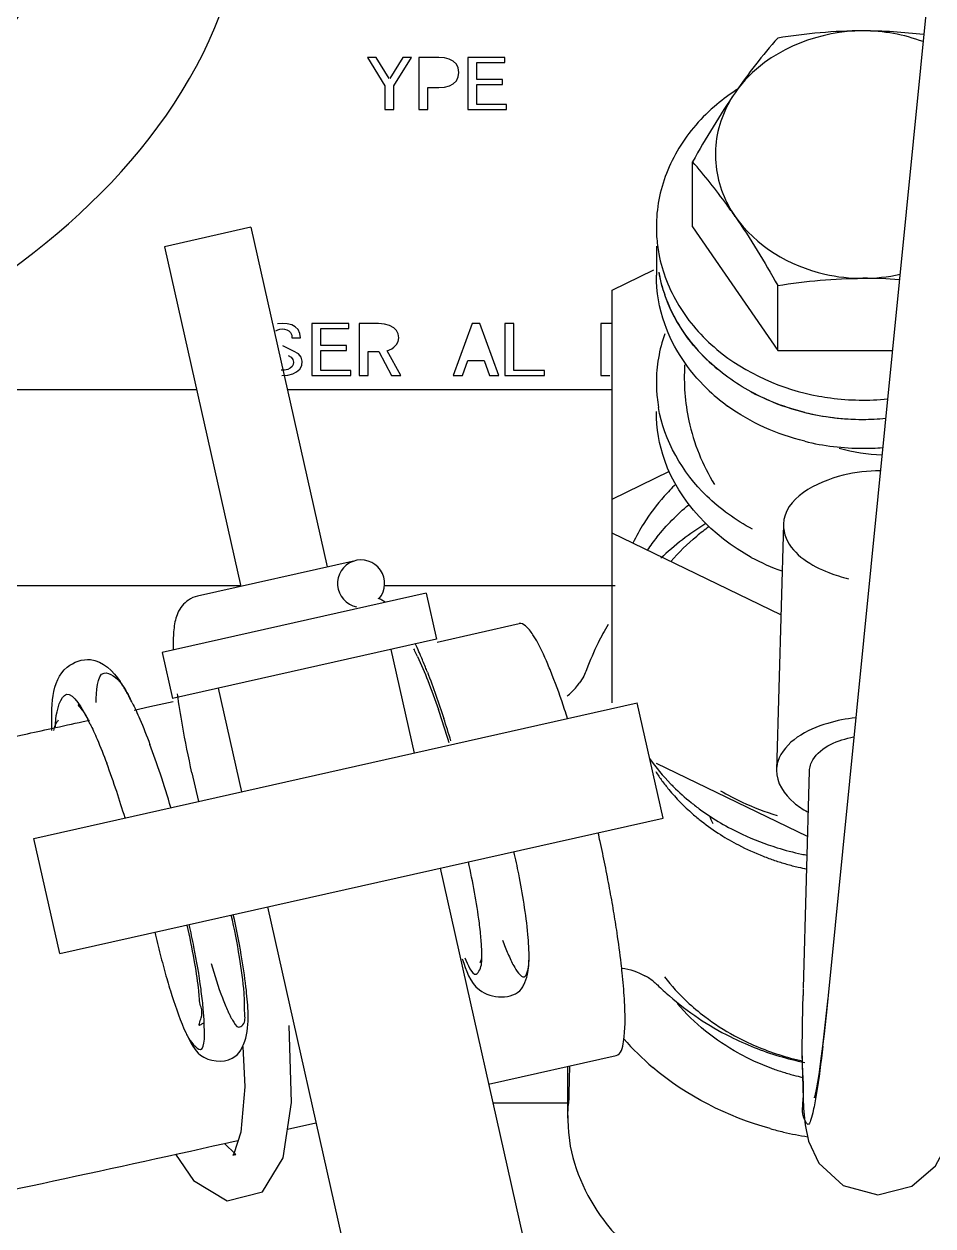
# Model space of a CAD drawing. Header units: millimetres. Extents: x 17886 to 18265, y -8727 to -7321.
# Drawn here: x 18009.5414 to 18009.8494, y -7649.7959 to -7649.3885 of the extents above; entities that cross this region are included whole.
import ezdxf

# ---------------------------------------------------------------- set-up
doc = ezdxf.new("R2010")
doc.units = ezdxf.units.MM
doc.layers.add('3884027_DKREDXF_CONTINUOUS_LINE', color=7, linetype='Continuous')

msp = doc.modelspace()

# ---------------------------------------------------------------- linework, layer by layer
at = {"layer": '3884027_DKREDXF_CONTINUOUS_LINE', "color": 6, "linetype": 'Continuous'}
for p, q in [((18009.85279681909, -7649.326997690272), (18009.81391684543, -7649.71779637267)), ((18009.76794929251, -7649.457241121121), (18009.76794929251, -7649.435164644219)), ((18009.76794929251, -7649.457241121121), (18009.79681680597, -7649.499174665418)), ((18009.61820964425, -7649.457383801009), (18009.58894245276, -7649.463960750889)), ((18009.61821106906, -7649.457383480825), (18009.64408292404, -7649.572512309189)), ((18009.58894102795, -7649.463961071075), (18009.61481288293, -7649.579089899436)), ((18009.75568431943, -7649.463776783667), (18009.75568431943, -7649.473580277483)), ((18009.79681680597, -7649.499174665418), (18009.79681680597, -7649.477098188514)), ((18009.79681680597, -7649.499174665418), (18009.83566719056, -7649.499174665418)), ((18009.5998367432, -7649.51244661382), (18009.45712741272, -7649.51244661382)), ((18009.74068431943, -7649.51244661382), (18009.63058490637, -7649.51244661382)), ((18009.7987326574, -7649.558014381037), (18009.79638606284, -7649.641336763858)), ((18009.74068431943, -7649.618584813956), (18009.74068431943, -7649.561009813258)), ((18009.65359605003, -7649.570374510868), (18009.60014226645, -7649.582386693708)), ((18009.6777148515, -7649.581353532229), (18009.58819668512, -7649.601470135964)), ((18009.67771544964, -7649.581353397814), (18009.68122349777, -7649.596964086408)), ((18009.68144215053, -7649.59793987862), (18009.70920752962, -7649.591700412055)), ((18009.68122289964, -7649.596964220818), (18009.59170509986, -7649.617080742171)), ((18009.5881964536, -7649.601470187992), (18009.59170450173, -7649.617080876584)), ((18009.66573404086, -7649.600444891244), (18009.67362714916, -7649.635568940577)), ((18009.60719395864, -7649.613600071743), (18009.61508706694, -7649.648724121074)), ((18009.54472724537, -7649.664535444144), (18009.74920447973, -7649.61858513414)), ((18009.57864484355, -7649.621038380612), (18009.58404856153, -7649.6198262732)), ((18009.58404856153, -7649.6198262732), (18009.59192375916, -7649.618056550114)), ((18009.75797602487, -7649.657611535433), (18009.74920590454, -7649.618584813956)), ((18009.56143995275, -7649.624868157547), (18009.56350248318, -7649.624411396506)), ((18009.80550763018, -7649.715294991611), (18009.80758424702, -7649.641646258582)), ((18009.5534973657, -7649.703562165623), (18009.75797460006, -7649.657611855617)), ((18009.55349594089, -7649.703562485809), (18009.54472582056, -7649.66453576433)), ((18009.68239726949, -7649.674595662054), (18009.7117771726, -7649.805335179008)), ((18009.62385718727, -7649.687750842551), (18009.65323709039, -7649.818490359505)), ((18009.63204952002, -7649.754068578195), (18009.63126199138, -7649.727919722371)), ((18009.61549257918, -7649.735001894382), (18009.61620240213, -7649.748665658919)), ((18009.69884124346, -7649.747770757465), (18009.74209550763, -7649.738050611586)), ((18009.80514558878, -7649.738203585346), (18009.80514961295, -7649.740143087551)), ((18009.72568431943, -7649.759325411445), (18009.72568431943, -7649.741738551873)), ((18009.61620240213, -7649.748665658919), (18009.6148812334, -7649.764037645768)), ((18009.7002678038, -7649.754118899918), (18009.72594401651, -7649.754118899918)), ((18009.8094464548, -7649.7517232839), (18009.80928076796, -7649.752388880723)), ((18009.63066103729, -7649.76309228848), (18009.64030116365, -7649.760925948669)), ((18009.61220743723, -7649.767237535021), (18009.61397103503, -7649.766842228482)), ((18009.61302848483, -7649.771509732353), (18009.6093306833, -7649.767861154161)), ((18009.60935745093, -7649.767875375512), (18009.61220743723, -7649.767237535021)), ((18009.61317422665, -7649.771676141043), (18009.61302848483, -7649.771509732353)), ((18009.83075976709, -7649.78530091623), (18009.84225271719, -7649.782424685805))]:
    msp.add_line(p, q, dxfattribs=at)
at = {"layer": '3884027_DKREDXF_CONTINUOUS_LINE', "color": 7, "linetype": 'Continuous'}
for p, q in [((18009.65774208116, -7649.399828539566), (18009.66368450943, -7649.409441591093)), ((18009.66069191966, -7649.399828539566), (18009.65774208116, -7649.399828539566)), ((18009.66518080432, -7649.406992983631), (18009.66069191966, -7649.399828539566)), ((18009.66979794284, -7649.399828539566), (18009.66530905817, -7649.406992983631)), ((18009.66671985049, -7649.409441591093), (18009.67274778133, -7649.399828539566)), ((18009.67274778133, -7649.399828539566), (18009.66979794284, -7649.399828539566)), ((18009.67522735572, -7649.399828539566), (18009.67522735572, -7649.417506209096)), ((18009.68198205836, -7649.399828539566), (18009.67522735572, -7649.399828539566)), ((18009.68385608176, -7649.399964589522), (18009.68198205836, -7649.399828539566)), ((18009.69177210206, -7649.399828539566), (18009.69177210206, -7649.417506209096)), ((18009.70429822784, -7649.399828539566), (18009.69177210206, -7649.399828539566)), ((18009.70429822784, -7649.401544915992), (18009.70429822784, -7649.399828539566)), ((18009.68789382293, -7649.402085602143), (18009.68685570457, -7649.40109818788)), ((18009.69480744312, -7649.407265051126), (18009.69480744312, -7649.401544915992)), ((18009.69480744312, -7649.401544915992), (18009.70429822784, -7649.401544915992)), ((18009.68856641048, -7649.406415867112), (18009.68877951228, -7649.404907132826)), ((18009.70352870476, -7649.407265051126), (18009.69480744312, -7649.407265051126)), ((18009.70352870476, -7649.408981427552), (18009.70352870476, -7649.407265051126)), ((18009.66368450943, -7649.409441591093), (18009.66368450943, -7649.417506209096)), ((18009.66671985049, -7649.417506209096), (18009.66671985049, -7649.409441591093)), ((18009.67826269678, -7649.417506209096), (18009.67826269678, -7649.409979008373)), ((18009.67826269678, -7649.409979008373), (18009.68198205836, -7649.409979008373)), ((18009.68198205836, -7649.409979008373), (18009.68388623684, -7649.409838418758)), ((18009.69480744312, -7649.41578983267), (18009.69480744312, -7649.408981427552)), ((18009.69480744312, -7649.408981427552), (18009.70352870476, -7649.408981427552)), ((18009.70493949708, -7649.41578983267), (18009.69480744312, -7649.41578983267)), ((18009.70493949708, -7649.417506209096), (18009.70493949708, -7649.41578983267)), ((18009.66368450943, -7649.417506209096), (18009.66671985049, -7649.417506209096)), ((18009.67522735572, -7649.417506209096), (18009.67826269678, -7649.417506209096)), ((18009.69177210206, -7649.417506209096), (18009.70493949708, -7649.417506209096)), ((18009.74068431943, -7649.47869467797), (18009.75484150717, -7649.47183967312)), ((18009.74068431943, -7649.561009813258), (18009.74068431943, -7649.47869467797)), ((18009.62889256567, -7649.489984654168), (18009.62732030704, -7649.490140992782)), ((18009.63060869461, -7649.490102944064), (18009.62889256567, -7649.489984654168)), ((18009.63427458646, -7649.49205435383), (18009.63325319649, -7649.491072924153)), ((18009.63893911707, -7649.489984654168), (18009.63893911707, -7649.507662323698)), ((18009.65146524285, -7649.489984654168), (18009.63893911707, -7649.489984654168)), ((18009.64197445813, -7649.497421165726), (18009.64197445813, -7649.491701030593)), ((18009.64197445813, -7649.491701030593), (18009.65146524285, -7649.491701030593)), ((18009.65146524285, -7649.491701030593), (18009.65146524285, -7649.489984654168)), ((18009.65497084802, -7649.489984654168), (18009.65497084802, -7649.507662323698)), ((18009.66146904297, -7649.489984654168), (18009.65497084802, -7649.489984654168)), ((18009.69327599718, -7649.489984654168), (18009.6868633048, -7649.507662323698)), ((18009.69584107413, -7649.489984654168), (18009.69327599718, -7649.489984654168)), ((18009.70225376651, -7649.507662323698), (18009.69584107413, -7649.489984654168)), ((18009.70434857935, -7649.489984654168), (18009.70434857935, -7649.507662323698)), ((18009.70738392042, -7649.489984654168), (18009.70434857935, -7649.489984654168)), ((18009.70738392042, -7649.50594594727), (18009.70738392042, -7649.489984654168)), ((18009.73692505665, -7649.489984654168), (18009.73692505665, -7649.507662323698)), ((18009.74060166695, -7649.489984654168), (18009.73692505665, -7649.489984654168)), ((18009.63086270659, -7649.498500649688), (18009.62906973656, -7649.497589253773)), ((18009.63209891186, -7649.494881869097), (18009.63504875036, -7649.494881869097)), ((18009.65069571977, -7649.497421165726), (18009.64197445813, -7649.497421165726)), ((18009.65069571977, -7649.499137542154), (18009.65069571977, -7649.497421165726)), ((18009.6327401811, -7649.4993256382), (18009.63086270659, -7649.498500649688)), ((18009.63436875811, -7649.500226529723), (18009.6327401811, -7649.4993256382)), ((18009.64197445813, -7649.50594594727), (18009.64197445813, -7649.499137542154)), ((18009.64197445813, -7649.499137542154), (18009.65069571977, -7649.499137542154)), ((18009.65800618908, -7649.507662323698), (18009.65800618908, -7649.499500298814)), ((18009.65800618908, -7649.499500298814), (18009.66159729681, -7649.499500298814)), ((18009.66159729681, -7649.499500298814), (18009.66595792763, -7649.507662323698)), ((18009.66903601998, -7649.507662323698), (18009.66441888146, -7649.499234949033)), ((18009.63376621188, -7649.506399393098), (18009.63481556018, -7649.505416542335)), ((18009.63481556018, -7649.505416542335), (18009.63547101623, -7649.504198041004)), ((18009.63547101623, -7649.504198041004), (18009.6356900196, -7649.502771826485)), ((18009.65210651209, -7649.50594594727), (18009.64197445813, -7649.50594594727)), ((18009.65210651209, -7649.507662323698), (18009.65210651209, -7649.50594594727)), ((18009.68994139714, -7649.507662323698), (18009.691736951, -7649.502493041271)), ((18009.691736951, -7649.502493041271), (18009.6973801203, -7649.502493041271)), ((18009.6973801203, -7649.502493041271), (18009.69917567417, -7649.507662323698)), ((18009.71777248207, -7649.50594594727), (18009.70738392042, -7649.50594594727)), ((18009.71777248207, -7649.507662323698), (18009.71777248207, -7649.50594594727)), ((18009.63893911707, -7649.507662323698), (18009.65210651209, -7649.507662323698)), ((18009.65497084802, -7649.507662323698), (18009.65800618908, -7649.507662323698)), ((18009.66595792763, -7649.507662323698), (18009.66903601998, -7649.507662323698)), ((18009.6868633048, -7649.507662323698), (18009.68994139714, -7649.507662323698)), ((18009.69917567417, -7649.507662323698), (18009.70225376651, -7649.507662323698)), ((18009.70434857935, -7649.507662323698), (18009.71777248207, -7649.507662323698)), ((18009.73692505665, -7649.507662323698), (18009.73996039771, -7649.507662323698)), ((18009.74068431943, -7649.549497752521), (18009.76015543639, -7649.540069707658)), ((18009.79786849788, -7649.588698774352), (18009.74068431943, -7649.561009813258)), ((18009.31568431943, -7649.578756418186), (18009.61473794272, -7649.578756418186)), ((18009.66339897277, -7649.578756418186), (18009.74168431943, -7649.578756418186)), ((18009.8069550138, -7649.663901600588), (18009.75573510784, -7649.639100580074)), ((18009.59825487635, -7649.642257261197), (18009.59817693886, -7649.642274774988)), ((18009.59825487635, -7649.642257261197), (18009.60044741014, -7649.652013958063))]:
    msp.add_line(p, q, dxfattribs=at)
for points in [[(18009.68685570457, -7649.40109818788), (18009.6854817124, -7649.400380980218), (18009.68385608176, -7649.399964589522)], [(18009.68877951228, -7649.404907132826), (18009.68856049429, -7649.40337942583), (18009.68789382293, -7649.402085602143)], [(18009.68685570457, -7649.408716077773), (18009.68791079378, -7649.407706609501), (18009.68856641048, -7649.406415867112)], [(18009.68388623684, -7649.409838418758), (18009.68553421363, -7649.409410200822), (18009.68685570457, -7649.408716077773)], [(18009.62671225026, -7649.492433261634), (18009.62735238655, -7649.492079644451), (18009.6280893231, -7649.491866665814), (18009.62889256567, -7649.491798437475)], [(18009.62889256567, -7649.491798437475), (18009.62969884883, -7649.491867205781), (18009.63043543434, -7649.492080764559), (18009.63107288109, -7649.492433261634)], [(18009.63325319649, -7649.491072924153), (18009.63208892268, -7649.490471198988), (18009.63060869461, -7649.490102944064)], [(18009.63107288109, -7649.492433261634), (18009.63172786294, -7649.493066518853), (18009.63209564674, -7649.493903583409), (18009.63209891186, -7649.494881869097)], [(18009.63504875036, -7649.494881869097), (18009.63490349671, -7649.493350966512), (18009.63427458646, -7649.49205435383)], [(18009.66672745072, -7649.491435680813), (18009.66526726488, -7649.490644236532), (18009.6635194976, -7649.490153862447), (18009.66146904297, -7649.489984654168)], [(18009.66839475074, -7649.494791179934), (18009.66821021646, -7649.49345072026), (18009.66763751153, -7649.492308806353), (18009.66672745072, -7649.491435680813)], [(18009.66441888146, -7649.499234949033), (18009.66527721365, -7649.498947714068), (18009.66603895311, -7649.498541702946), (18009.66672745072, -7649.498055989885)], [(18009.66672745072, -7649.498055989885), (18009.66764186721, -7649.497145868621), (18009.66821056022, -7649.496040108121), (18009.66839475074, -7649.494791179934)], [(18009.63094462724, -7649.500867354012), (18009.63190775523, -7649.501446735119), (18009.63252097926, -7649.502160108654), (18009.6327401811, -7649.503043893981)], [(18009.6356900196, -7649.502771826485), (18009.63535022862, -7649.50135597075), (18009.63436875811, -7649.500226529723)], [(18009.63158589647, -7649.505129744784), (18009.63074269319, -7649.505549944215), (18009.62968461396, -7649.505785077359), (18009.62850780413, -7649.505855258107)], [(18009.6327401811, -7649.503043893981), (18009.63260590056, -7649.503862488336), (18009.6322091967, -7649.504556981561), (18009.63158589647, -7649.505129744784)], [(18009.62876431183, -7649.507662323698), (18009.63076407232, -7649.507517786473), (18009.63246303072, -7649.507080520067), (18009.63376621188, -7649.506399393098)]]:
    msp.add_lwpolyline(points, dxfattribs=at)
at = {"layer": '3884027_DKREDXF_CONTINUOUS_LINE', "color": 6, "linetype": 'Continuous'}
for points in [[(18009.81391684053, -7649.717796421994), (18009.81346473546, -7649.722238772798), (18009.8125272279, -7649.730786382266), (18009.81159958644, -7649.738335175147), (18009.81073020837, -7649.744531904675), (18009.80998493752, -7649.749050123084), (18009.8094464548, -7649.7517232839)], [(18009.80514961295, -7649.740143087551), (18009.80528416368, -7649.74901613916), (18009.8056078666, -7649.75601918312), (18009.80616299579, -7649.76162068721)], [(18009.62222810047, -7649.784326577181), (18009.62916823343, -7649.772793978887), (18009.63204952002, -7649.754068578195)], [(18009.80928076796, -7649.752388880723), (18009.80930977457, -7649.752293137473), (18009.80989037416, -7649.750918096686)], [(18009.80616299579, -7649.76162068721), (18009.80729784483, -7649.767101906878), (18009.81076883822, -7649.774583873523)], [(18009.6148812334, -7649.764037645768), (18009.61245445896, -7649.771399485928), (18009.61214749566, -7649.771913037172)], [(18009.84225271719, -7649.782424685805), (18009.85030692288, -7649.775466412935), (18009.85401158333, -7649.768618767635), (18009.85562306534, -7649.763288793101)], [(18009.59267363519, -7649.771550655883), (18009.59885467152, -7649.780407637116), (18009.61022863167, -7649.787385643393), (18009.62222810047, -7649.784326577181)], [(18009.61214749566, -7649.771913037172), (18009.61257299346, -7649.771771929771), (18009.61317422665, -7649.771676141043)], [(18009.81076883822, -7649.774583873523), (18009.81896681742, -7649.782172990368), (18009.83075976709, -7649.78530091623)]]:
    msp.add_lwpolyline(points, dxfattribs=at)
for centre, radius, start, end in [((18009.94667986772, -7649.524824390694), 0.199438540547, 138.7139480400548, 145.4666876256463), ((18009.81730931372, -7649.43586095195), 0.04243146522300001, 136.8106926492158, 145.3985311199368), ((18009.81977186987, -7649.467778225948), 0.067887945881, 122.8124731542298, 129.9421776666586), ((18009.81664538058, -7649.464065851471), 0.06303444625200001, 129.9297616889581, 139.0270939962965), ((18009.81292388422, -7649.460813684565), 0.05809219250100001, 139.0421421512347, 148.6480864084034), ((18009.80945861881, -7649.458672799867), 0.054019016674, 148.6749589366993, 158.7561665947576), ((18009.61954618055, -7649.565610732478), 0.197584578293, 35.92227479641741, 41.31541714473941), ((18009.80673258872, -7649.457577905187), 0.051081517705, 158.7929003312582, 169.2583965415191), ((18009.80529548501, -7649.45726434911), 0.04961117101600001, 169.3048400062499, 179.9731740699309), ((18009.81489247143, -7649.431277578095), 0.03949164227200001, 205.1380754904373, 214.5938287548456), ((18009.61237797142, -7649.57071893896), 0.20638642264, 34.54084511435937, 35.90317450031498), ((18009.80490879343, -7649.457239029505), 0.049224474043, 180.0024345753652, 183.8196973677267), ((18009.80534820835, -7649.45720660842), 0.049665072751, 183.823246662842, 190.6966644502257), ((18009.80673258872, -7649.456904337057), 0.051081517705, 190.7416034584809, 201.2070996687417), ((18009.82569622604, -7649.415443702705), 0.05922222936900001, 269.9884806945385, 282.266989173928), ((18009.80945861881, -7649.455809442376), 0.054019016674, 201.2438334052424, 211.3250410633006), ((18009.82557948064, -7649.639064622466), 0.164398725019, 85.6460400759232, 89.96346187992286), ((18009.81292388422, -7649.453668557679), 0.05809219250100001, 211.3519135915966, 220.9578578487607), ((18009.80642753587, -7649.510303252117), 0.050766072, 160.6817651004865, 170.2360645908832), ((18009.81664538058, -7649.450416390775), 0.063034446251, 220.9729060037035, 230.0702383110419), ((18009.80523063827, -7649.510066213466), 0.04954632192200001, 170.2714786691483, 179.9797969887049), ((18009.83559552847, -7649.508143600304), 0.07044129592000002, 176.6570817018603, 192.1512084579512), ((18009.80500414725, -7649.510044662558), 0.049319827994, 180.0047403077242, 185.7227993677838), ((18009.81840715354, -7649.464795046561), 0.065668502126, 225.9901385936522, 234.0386985054573), ((18009.80534354132, -7649.510013017994), 0.04966068602400001, 185.7200810629537, 189.7272679447158), ((18009.82555209244, -7649.433768352532), 0.082172184594, 259.6408722420895, 262.4348971188674), ((18009.82568850764, -7649.432440599367), 0.08350634967600001, 262.4620500905164, 275.7618283430674), ((18009.83557835742, -7649.508001172), 0.07045463446400001, 192.2673796962217, 211.2715595749434), ((18009.8256607888, -7649.449518426967), 0.082768815873, 256.2323477630422, 270.0162888080661), ((18009.83510263878, -7649.46686815033), 0.067694879742, 255.0762401019921, 267.5080683733701), ((18009.825684146, -7649.448890149879), 0.083397089618, 270.0001191520748, 274.6383077338492), ((18009.82595572204, -7649.642735364248), 0.100431525587, 122.2121338072538, 133.2270836808574), ((18009.65559362847, -7649.578125123398), 0.008000000000000002, 320.294495384095, 259.1956520234474), ((18009.82606399665, -7649.642630316121), 0.100441537128, 149.7304256709732, 153.7815249313826), ((18009.57284421524, -7649.646756591719), 0.112027588347, 23.95320584080669, 25.54969553153389), ((18009.82540739821, -7649.642308060351), 0.09971012115700001, 153.7809611029792, 159.4625226367023), ((18009.60145918751, -7649.636680613681), 0.08071737899600001, 26.22045685949155, 26.84071611801773), ((18009.58960462565, -7649.642487772629), 0.09391787351300002, 24.93774183034617, 26.20334486679934), ((18009.55353863982, -7649.655403802944), 0.133181216704, 23.42333915795991, 23.98100252864945), ((18009.52661921874, -7649.666959065735), 0.16247578023, 21.87469942404719, 23.38877022241239), ((18009.49112395662, -7649.681326952554), 0.200768602664, 21.3632061834011, 21.90570804071421), ((18009.60230980692, -7649.655096253742), 0.1267218355, 22.47258466956331, 23.62138082919119), ((18009.57754948086, -7649.665347759081), 0.153520474399, 21.46495249162362, 22.4757988581261), ((18009.5299607932, -7649.640678749814), 0.05288120718700001, 31.51556792471124, 33.67664984777091), ((18009.71214378168, -7649.599415929781), 0.021440957994, 320.2204018210829, 324.3253473280616), ((18009.51913273282, -7649.647258014798), 0.06555130951100001, 28.22179549655458, 31.4706910193646), ((18009.85974122452, -7649.579517621163), 0.268870502645, 187.6943759407318, 189.9752227099687), ((18009.7104669506, -7649.598000972657), 0.023634966893, 309.2332713498671, 320.185217911232), ((18009.50780720571, -7649.65343029249), 0.0784493264, 27.15613021466286, 28.28231024186821), ((18009.50589032625, -7649.654213818534), 0.080515742577, 26.29756876114266, 27.4138492302553), ((18009.50201450986, -7649.656410871472), 0.08496385748100001, 26.46767369471787, 27.16161573800805), ((18009.50101819973, -7649.656282527538), 0.069804614303, 26.02242427947715, 27.32356706934235), ((18009.49497190858, -7649.659617610336), 0.07669822852300001, 26.28078412945231, 27.41334751506372), ((18009.34537765033, -7649.736089899234), 0.355627908889, 17.0002556536868, 18.91439159141315), ((18009.30089668353, -7649.748361244388), 0.4025049753150001, 16.87977642020636, 18.02518517138908), ((18009.43015947058, -7649.718398897436), 0.3101958787070001, 17.73953308223801, 18.33926904029721), ((18009.9342535373, -7649.566537943238), 0.344504786185, 189.9546443790032, 192.6997889615934), ((18007.99178675688, -7642.530551213671), 7.26588960652, 281.6203496739397, 282.3139336766878), ((18009.30942648616, -7649.734766624233), 0.292977855416, 18.31019243566727, 20.40181030998132), ((18009.30816666841, -7649.73620103437), 0.278711437712, 18.31019243566727, 20.40181031044696), ((18009.20420057706, -7649.769787249725), 0.403878306618, 16.64940978952408, 18.33709044213544), ((18009.21586706612, -7649.767002811224), 0.3760146824510001, 16.92613532554839, 18.34757091083952), ((18009.21729888958, -7649.77911437044), 0.5316028432180001, 12.3307228202412, 12.66530725551242), ((18009.42022092106, -7649.733543904002), 0.294385223535, 11.16240569270256, 12.67118405127543), ((18009.2246307295, -7649.777531903934), 0.5241021979280001, 11.44119073369352, 12.33288572416664), ((18009.24916241516, -7649.772592180916), 0.4990781329130001, 10.52272596416896, 11.44401372360085), ((18009.27733477905, -7649.767330936598), 0.4704187197900001, 10.04022939075964, 10.51934350322405), ((18009.30089427358, -7649.763163190795), 0.446493421984, 9.544588502576763, 10.04067001797353), ((18009.34230056125, -7649.75627448518), 0.40451808242, 8.494909979175912, 9.55484935704619), ((18009.3694384532, -7649.745210785479), 0.2482874302010001, 9.388377421828567, 12.72971541200958), ((18009.3436286915, -7649.750930798133), 0.27541164329, 9.827893779476767, 12.70712342258691), ((18009.87298151327, -7649.631799131506), 0.2943852676800001, 192.6591363203512, 194.1679145280796), ((18009.33499357047, -7649.752679249841), 0.268219934701, 10.08631727992545, 12.66822421164349), ((18009.31014023399, -7649.75828133608), 0.2943852235270001, 11.16240569270256, 12.67118405182957), ((18009.42079154128, -7649.744742015702), 0.325184688277, 6.688043329846797, 8.528186526589408), ((18009.84498020764, -7649.638937619438), 0.265488450287, 194.1533193318966, 195.7705152295662), ((18009.65407879757, -7649.704231878133), 0.04247559711900001, 358.9762213724804, 0.7949463663367412), ((18009.66798179371, -7649.704479178667), 0.04456308332, 356.0625882225117, 358.8426767416507), ((18009.67792276957, -7649.70466732879), 0.03462758122600001, 356.9101277881618, 358.8736957063197), ((18009.48448088724, -7649.737095462509), 0.2610382657600001, 5.93965082559159, 6.649185458001636), ((18009.79640132764, -7649.6527395636), 0.214987029914, 195.7493550369365, 197.6111198162979), ((18009.74177431563, -7649.72918700594), 0.020728807672, 50.44011334822763, 60.97164058980838), ((18009.82588355753, -7649.642160952792), 0.100306515503, 225.8794218273723, 229.0108672625462), ((18009.82578440262, -7649.642237300171), 0.100183851691, 229.0250322585062, 243.2442934901386), ((18010.93642052856, -7649.747238966034), 1.131361159349, 178.3921053506105, 178.5078765344502), ((18009.60565525227, -7649.727051831695), 0.139431381652, 2.283723725590613, 3.361574686496701), ((18008.96826112774, -7649.636389005338), 0.849602996825, 353.3429804618848, 354.44685132507), ((18009.64926642775, -7649.705264513124), 0.042696073313, 204.5384708111398, 206.2874618249805), ((18009.63658830351, -7649.711511986594), 0.04456221864400001, 205.280609842466, 206.3964516867919), ((18009.81261112358, -7649.673653206504), 0.089823697342, 220.8540492062985, 229.6590477813498), ((18009.8259409871, -7649.641714332842), 0.100721364794, 243.2986837480764, 253.4567222821095), ((18009.82573987567, -7649.642372969205), 0.100032728496, 253.4597273877182, 258.5991589569518), ((18009.82495268215, -7649.652281194578), 0.114761798469, 254.5039698753024, 256.8369059234198), ((18009.82533897066, -7649.650595203328), 0.11649145894, 256.8407428573663, 260.9356461992091), ((18007.99842920323, -7642.561935294016), 7.383810823505001, 281.6189284783296, 282.6015888078759)]:
    msp.add_arc(centre, radius, start, end, dxfattribs=at)
at = {"layer": '3884027_DKREDXF_CONTINUOUS_LINE', "color": 7, "linetype": 'Continuous'}
for centre, radius, start, end in [((18009.80646556137, -7649.463510556381), 0.05080583514100001, 190.269602966321, 199.3165262495507), ((18009.80669742065, -7649.463452028092), 0.051044380087, 190.2878493193421, 201.2087921207337), ((18009.81671178109, -7649.456887359976), 0.063126999728, 220.977721690525, 230.3792879295351), ((18009.8256607888, -7649.439714933151), 0.082768815874, 256.2323477630422, 270.0162888080661), ((18009.82568027752, -7649.439231992021), 0.08325175375700002, 262.4445772018594, 270.0027817314862), ((18009.82568458321, -7649.439106891155), 0.08337685452500002, 269.9998187273464, 275.3226263393853), ((18009.81389528889, -7649.597957375858), 0.074348208604, 134.0630501597261, 138.3136997069227), ((18009.81076925967, -7649.595240927985), 0.07020713814200001, 138.2726209535224, 147.7017566186798), ((18009.80714407867, -7649.59288559615), 0.06588435758500001, 147.7486134800692, 154.4020760449114), ((18009.81827799658, -7649.620929955368), 0.07653301895100001, 125.8286054545202, 129.7342982545498), ((18009.81034488339, -7649.605852879646), 0.06969971326900001, 141.4065105358936, 145.9129781125445), ((18009.82359985094, -7649.502742919654), 0.07550246809400002, 241.7296797552312, 250.3798521721748), ((18009.81204067317, -7649.595944437218), 0.07183441702000001, 215.3288797064276, 224.1668936155512), ((18009.81031393004, -7649.606152296195), 0.06545070635200001, 213.08362478221, 216.3528843568552), ((18009.81184369631, -7649.605026604966), 0.067350012951, 216.3527410395365, 219.5582681012123), ((18009.81477029806, -7649.602504706285), 0.071212504956, 219.6230230551507, 228.888087755211), ((18009.81433298043, -7649.593807522722), 0.074967643924, 224.1177282354426, 225.2038348487992), ((18009.81604855088, -7649.592026436914), 0.07744031152700001, 225.2316021110927, 231.12177260565), ((18009.82198258421, -7649.572556865443), 0.08789171575700001, 239.579343609699, 244.9929362372915), ((18009.81804291285, -7649.589594689771), 0.08058518225000001, 231.1031116294544, 233.9715647591687), ((18009.82391511973, -7649.568330190572), 0.09253911134600001, 245.014836234557, 252.8594684076059), ((18009.81744585081, -7649.599538043811), 0.07520695719800001, 228.8384479387424, 231.8176131877271), ((18009.81990957988, -7649.586980480208), 0.083797312739, 233.9907250157684, 239.5792049431161), ((18009.18483621705, -7649.91514655969), 0.6430283559480001, 23.41915506099441, 23.67937302476514), ((18009.81936291957, -7649.597055389255), 0.078343513431, 231.8379360557956, 237.6354710685934), ((18009.82198258421, -7649.583449646141), 0.08789171576000002, 239.579343609699, 244.9929362372915), ((18009.82140140838, -7649.593853716389), 0.08213904834700002, 237.6299181240867, 242.5114384049508), ((18009.82391511973, -7649.579222971273), 0.09253911134600001, 245.014836234557, 252.8594684076059), ((18009.82315988068, -7649.590439168906), 0.08597976590400001, 242.5221751163368, 248.6850693248133), ((18009.82504472656, -7649.575667905747), 0.096269196678, 252.8406023634076, 257.9354431451602), ((18009.82419100538, -7649.587874573846), 0.088743745968, 248.6667480572246, 251.3347713003771), ((18009.8246780785, -7649.586430730509), 0.090267531851, 251.3351708755605, 253.9730789585878), ((18009.82505326629, -7649.585129490659), 0.091621780439, 253.9722365920486, 256.5840847906003), ((18009.82536528673, -7649.574247379564), 0.09772535016200001, 257.9257279707334, 259.032249315112), ((18009.82528358634, -7649.584171411547), 0.092607153417, 256.583006247629, 258.3863099160567), ((18009.81387445355, -7649.668708668922), 0.069980776939, 217.6099207244895, 226.983019571045), ((18009.81730151785, -7649.665089899654), 0.074964649731, 226.9547980845136, 232.9251707780298), ((18009.82040278632, -7649.660904128597), 0.08017390045000002, 232.9602456214868, 241.5217103315737), ((18009.82323510634, -7649.664767474875), 0.082675428928, 241.2833657259439, 249.618064504131), ((18009.82501439704, -7649.650657876266), 0.09144588347200001, 252.3240777805111, 257.4605326697657), ((18009.82442427033, -7649.66171745712), 0.08594866459700001, 249.5830911637655, 252.2913403957864), ((18009.82486210056, -7649.66035072522), 0.08738381252900002, 252.29045168231, 254.9689771457675), ((18009.82515039232, -7649.659282945997), 0.08848982444900001, 254.9680007353474, 256.9751113691513)]:
    msp.add_arc(centre, radius, start, end, dxfattribs=at)
at = {"layer": '3884027_DKREDXF_CONTINUOUS_LINE', "color": 6, "linetype": 'Continuous'}
msp.add_ellipse((18009.82568431942, -7649.778613620247), major_axis=(-4.165018584709631e-17, -0.3400995770870001), ratio=0.2940315329, start_param=-1.6798296892, end_param=-1.6428809398, dxfattribs=at)
for points, knots in [([(18009.45520286432, -7649.512717994958), (18009.47328542152, -7649.507177618609), (18009.53751117718, -7649.47983898132), (18009.59619598588, -7649.425350039415), (18009.6109308709, -7649.376065830051)], [0, 0, 0, 0, 0.2688235167, 1, 1, 1, 1]), ([(18009.46916432334, -7649.442811936746), (18009.47680026999, -7649.439059941535), (18009.50424126684, -7649.423519806969), (18009.52888494902, -7649.401903419854), (18009.54172978015, -7649.382732589685)], [0, 0, 0, 0, 0.2693740594, 1, 1, 1, 1]), ([(18009.78238304924, -7649.453699158728), (18009.78920708612, -7649.463611895182), (18009.80506154897, -7649.47299143742), (18009.82134440061, -7649.474665930875), (18009.82568431942, -7649.474665930875)], [0, 0, 0, 0, 0.7349578087, 1, 1, 1, 1]), ([(18009.83158564493, -7649.539930834331), (18009.82735610391, -7649.539988650815), (18009.81519372663, -7649.540985207825), (18009.7989771195, -7649.549291307871), (18009.79873322896, -7649.55801546118)], [0, 0, 0, 0, 0.3264469891, 1, 1, 1, 1]), ([(18009.79873322896, -7649.55801546118), (18009.79868850391, -7649.559615310833), (18009.80045982773, -7649.567526769197), (18009.80836361556, -7649.572171094273), (18009.81414519899, -7649.574412504424)], [0, 0, 0, 0, 0.2051540393, 1, 1, 1, 1]), ([(18009.60014226645, -7649.582386693708), (18009.5990656569, -7649.582628630387), (18009.59710835761, -7649.583488800514), (18009.59556283941, -7649.584926996513), (18009.59494242052, -7649.585681630395)], [0, 0, 0, 0, 0.5304099528, 1, 1, 1, 1]), ([(18009.66132193379, -7649.583034673718), (18009.66175872241, -7649.583196037309), (18009.66259728533, -7649.583574757135), (18009.66338555858, -7649.584046652695), (18009.6637618739, -7649.584296045976)], [0, 0, 0, 0, 0.5077356028, 1, 1, 1, 1]), ([(18009.59494242052, -7649.585681630395), (18009.5943414628, -7649.586412593091), (18009.5933946547, -7649.587963388674), (18009.59287679232, -7649.589685106946), (18009.59268002371, -7649.590503182559)], [0, 0, 0, 0, 0.5293335677000001, 1, 1, 1, 1]), ([(18009.59268002371, -7649.590503182559), (18009.59247198598, -7649.591368110106), (18009.59215229777, -7649.593148803217), (18009.59201860261, -7649.594950629637), (18009.59197659245, -7649.595864727977)], [0, 0, 0, 0, 0.4929437811, 1, 1, 1, 1]), ([(18009.71382182064, -7649.595462891293), (18009.71309734453, -7649.594367159032), (18009.71199791804, -7649.592709407583), (18009.70992655141, -7649.591538832685), (18009.70920752962, -7649.591700412057)], [0, 0, 0, 0, 0.6406042270000001, 1, 1, 1, 1]), ([(18009.59197659245, -7649.595864727977), (18009.59194307834, -7649.596593960896), (18009.59190723012, -7649.598114778191), (18009.5919254011, -7649.599635725839), (18009.59194615178, -7649.600426229916)], [0, 0, 0, 0, 0.480018877, 1, 1, 1, 1]), ([(18009.73203300295, -7649.607332786747), (18009.73175935286, -7649.608063685831), (18009.73103540455, -7649.60965164078), (18009.73012052773, -7649.611139655022), (18009.72956116386, -7649.611919908255)], [0, 0, 0, 0, 0.448406484, 1, 1, 1, 1]), ([(18009.56579177, -7649.618426654977), (18009.5659855286, -7649.61498392168), (18009.56593336159, -7649.604937051206), (18009.57309067778, -7649.61020348935), (18009.57440563425, -7649.61211041203)], [0, 0, 0, 0, 0.598172305, 1, 1, 1, 1]), ([(18009.57440563425, -7649.61211041203), (18009.57491520627, -7649.612849382829), (18009.57594796024, -7649.614502216184), (18009.5768810881, -7649.616211865779), (18009.57736448284, -7649.617143213696)], [0, 0, 0, 0, 0.4610437007, 1, 1, 1, 1]), ([(18009.55214665416, -7649.624105502751), (18009.55239959797, -7649.62106093154), (18009.55552185007, -7649.610198222375), (18009.56131803605, -7649.62095374717), (18009.56305755142, -7649.624305240015)], [0, 0, 0, 0, 0.4472286766, 1, 1, 1, 1]), ([(18009.56017714917, -7649.619377057346), (18009.56007303734, -7649.619315507915), (18009.55883961538, -7649.618790709619), (18009.56105819626, -7649.620794332057), (18009.56157658746, -7649.621634827627)], [0, 0, 0, 0, 0.1091117291, 1, 1, 1, 1]), ([(18009.57807311061, -7649.618542675502), (18009.5785011294, -7649.619408194214), (18009.5793653931, -7649.621230119075), (18009.58018183729, -7649.623073836055), (18009.58059689549, -7649.624039003224)], [0, 0, 0, 0, 0.4789057764, 1, 1, 1, 1]), ([(18009.55199270345, -7649.626716490313), (18009.55200965473, -7649.62626737457), (18009.55205092792, -7649.625396387069), (18009.55211167654, -7649.624526512685), (18009.55214665416, -7649.624105502751)], [0, 0, 0, 0, 0.5154692312, 1, 1, 1, 1]), ([(18009.56157658746, -7649.621634827627), (18009.56182233422, -7649.622033270094), (18009.56232300537, -7649.622894296175), (18009.56279217752, -7649.623772651436), (18009.56303460881, -7649.624241160805)], [0, 0, 0, 0, 0.4701780164, 1, 1, 1, 1]), ([(18009.82319352138, -7649.623626538096), (18009.82000512114, -7649.623980079095), (18009.81018643718, -7649.625788817741), (18009.79900171436, -7649.631679985929), (18009.79687807336, -7649.638443138971)], [0, 0, 0, 0, 0.3115513028, 1, 1, 1, 1]), ([(18009.56374222297, -7649.625657897181), (18009.56414757175, -7649.626478161588), (18009.56496603607, -7649.628204343046), (18009.56573943003, -7649.629951058983), (18009.56613256328, -7649.630865242345)], [0, 0, 0, 0, 0.4790123599, 1, 1, 1, 1]), ([(18009.79687807336, -7649.638443138971), (18009.79672996037, -7649.638914833988), (18009.79649714568, -7649.639872426911), (18009.79639961371, -7649.640853376002), (18009.79638597857, -7649.641340879703)], [0, 0, 0, 0, 0.5034151254, 1, 1, 1, 1]), ([(18009.8075818364, -7649.641646189801), (18009.80760086986, -7649.640999053425), (18009.80782887003, -7649.639671251718), (18009.80839170145, -7649.638451545658), (18009.8087433571, -7649.637868219916)], [0, 0, 0, 0, 0.4873137848, 1, 1, 1, 1]), ([(18009.79638597857, -7649.641340879703), (18009.79626878458, -7649.645530974101), (18009.80030560022, -7649.651402570837), (18009.80530303929, -7649.654577561361), (18009.80689822459, -7649.655459791191)], [0, 0, 0, 0, 0.6969230866, 1, 1, 1, 1]), ([(18009.6963073125, -7649.698876934266), (18009.69623253946, -7649.697955907372), (18009.6960499917, -7649.696041304123), (18009.69582435193, -7649.694131381862), (18009.69569768039, -7649.693140446479)], [0, 0, 0, 0, 0.4805149477, 1, 1, 1, 1]), ([(18009.69655030648, -7649.703642572278), (18009.69654045581, -7649.702892499334), (18009.69648382693, -7649.701302230451), (18009.69637533999, -7649.699714871947), (18009.6963073125, -7649.698876934266)], [0, 0, 0, 0, 0.4715378823, 1, 1, 1, 1]), ([(18009.70357821386, -7649.698963461818), (18009.70387124865, -7649.699769098495), (18009.70444854585, -7649.701306664922), (18009.705064218, -7649.702829376076), (18009.70537003866, -7649.703552294832)], [0, 0, 0, 0, 0.5220220916, 1, 1, 1, 1]), ([(18009.68984358961, -7649.705330671202), (18009.69134249288, -7649.709064154698), (18009.69347604345, -7649.71847392888), (18009.70706780153, -7649.719251941055), (18009.70995327785, -7649.715478766206)], [0, 0, 0, 0, 0.458572575, 1, 1, 1, 1]), ([(18009.69077124886, -7649.704941235572), (18009.69170399368, -7649.706980605622), (18009.69404593956, -7649.713429404286), (18009.69634508925, -7649.708175276392), (18009.6964599092, -7649.706807362118)], [0, 0, 0, 0, 0.6202989419, 1, 1, 1, 1]), ([(18009.69622237451, -7649.706396338805), (18009.69615569114, -7649.706439298427), (18009.69554434881, -7649.706900062576), (18009.69652930765, -7649.705558664524), (18009.69658879368, -7649.705027512458)], [0, 0, 0, 0, 0.1292341169, 1, 1, 1, 1]), ([(18009.6964599092, -7649.706807362118), (18009.69648411475, -7649.706518987847), (18009.69652255741, -7649.705913755239), (18009.69654169574, -7649.705307664548), (18009.69654761414, -7649.704990804794)], [0, 0, 0, 0, 0.4772996034, 1, 1, 1, 1]), ([(18009.70537003866, -7649.703552294832), (18009.70568972149, -7649.70430798187), (18009.70630853959, -7649.705705608803), (18009.70699066098, -7649.707074072572), (18009.70732798722, -7649.707696086365)], [0, 0, 0, 0, 0.5369505311, 1, 1, 1, 1]), ([(18009.70732798722, -7649.707696086365), (18009.70814727099, -7649.709206807294), (18009.71149062445, -7649.714130908766), (18009.71240583576, -7649.708249826281), (18009.7125000097, -7649.706533835322)], [0, 0, 0, 0, 0.5000004197, 1, 1, 1, 1]), ([(18009.71076975946, -7649.71417515971), (18009.71133637393, -7649.713074896968), (18009.71208378735, -7649.710873537619), (18009.71236610188, -7649.708591709785), (18009.71243969278, -7649.707539179553)], [0, 0, 0, 0, 0.5397983693999999, 1, 1, 1, 1]), ([(18009.75497616965, -7649.713205938455), (18009.7551679639, -7649.713364681333), (18009.7555282212, -7649.71367451836), (18009.75587612371, -7649.713998171725), (18009.75603834698, -7649.714155616859)], [0, 0, 0, 0, 0.5241053382, 1, 1, 1, 1]), ([(18009.60100968243, -7649.727792621534), (18009.6002961056, -7649.728252331159), (18009.60241201225, -7649.723547685668), (18009.60063628134, -7649.720898210662), (18009.60075332267, -7649.717090382024), (18009.60053061404, -7649.71525506607)], [0, 0, 0, 0, 0.2019347493, 0.5601834364, 1, 1, 1, 1]), ([(18009.60207244703, -7649.721773947522), (18009.60197877683, -7649.720772280276), (18009.60175978092, -7649.718701132368), (18009.60149942259, -7649.716634836435), (18009.60135561649, -7649.715568019226)], [0, 0, 0, 0, 0.4830904046, 1, 1, 1, 1]), ([(18009.61201035912, -7649.726069227519), (18009.61255978821, -7649.726984894458), (18009.61349421441, -7649.729224790932), (18009.61655879225, -7649.727194677151), (18009.61594821511, -7649.722611726427), (18009.61614537806, -7649.719183270832), (18009.61596261541, -7649.716932067642)], [0, 0, 0, 0, 0.2047946613, 0.3100943151, 0.5668415503, 1, 1, 1, 1]), ([(18009.70995327785, -7649.715478766206), (18009.71011057871, -7649.715273072736), (18009.7104013651, -7649.714849024371), (18009.71065333738, -7649.714401230309), (18009.71076975946, -7649.71417515971)], [0, 0, 0, 0, 0.5045392304999999, 1, 1, 1, 1]), ([(18009.60242573624, -7649.726925992452), (18009.60239410647, -7649.726106122414), (18009.60229806177, -7649.724386964839), (18009.60215634287, -7649.722671092239), (18009.60207244703, -7649.721773947522)], [0, 0, 0, 0, 0.4765968177, 1, 1, 1, 1]), ([(18009.60860727012, -7649.718584952518), (18009.60890428326, -7649.719371432848), (18009.60948535638, -7649.72085259242), (18009.61011454687, -7649.722314195811), (18009.61042655178, -7649.722996368944)], [0, 0, 0, 0, 0.5284620878, 1, 1, 1, 1]), ([(18009.74209550764, -7649.738050611582), (18009.74379954661, -7649.737667678057), (18009.74525150067, -7649.730321793975), (18009.74513308426, -7649.725468718416), (18009.74497589127, -7649.72149577764)], [0, 0, 0, 0, 0.30520048, 1, 1, 1, 1]), ([(18009.59667388217, -7649.731337698149), (18009.5978637574, -7649.733710988388), (18009.60055028355, -7649.739796823882), (18009.61624477172, -7649.741457941856), (18009.61750449066, -7649.728672404244), (18009.61728206685, -7649.723071050239)], [0, 0, 0, 0, 0.2235430982, 0.5279870349, 1, 1, 1, 1]), ([(18009.61098583857, -7649.724173536588), (18009.6111540117, -7649.724513357507), (18009.61148247493, -7649.72515246166), (18009.61183580345, -7649.72577831671), (18009.61201035912, -7649.726069227519)], [0, 0, 0, 0, 0.5277661175, 1, 1, 1, 1]), ([(18009.59667217321, -7649.731323444707), (18009.59763280644, -7649.733257471929), (18009.60316241083, -7649.740061235503), (18009.60254342059, -7649.729976468489), (18009.60242573624, -7649.726925992452)], [0, 0, 0, 0, 0.4143085786, 1, 1, 1, 1]), ([(18009.60234603213, -7649.727093266853), (18009.60206939215, -7649.72721931273), (18009.60161532935, -7649.727436473253), (18009.60117702802, -7649.727684812011), (18009.60100968243, -7649.727792621534)], [0, 0, 0, 0, 0.604295578, 1, 1, 1, 1]), ([(18009.80987223143, -7649.75140240996), (18009.80957340547, -7649.753190510533), (18009.80898500647, -7649.756380668578), (18009.80829779524, -7649.759104510284), (18009.80730966742, -7649.761998946471), (18009.80469928279, -7649.758502671766), (18009.80626404411, -7649.750894037103), (18009.8051462087, -7649.743227584944), (18009.80514520853, -7649.738207261124)], [0, 0, 0, 0, 0.1592767997, 0.2619899123, 0.3082468882, 0.3372086451, 0.5589266739000001, 1, 1, 1, 1]), ([(18009.72594401651, -7649.754118899918), (18009.72575184259, -7649.754967930587), (18009.7255746293, -7649.756713910707), (18009.72563056299, -7649.758455110341), (18009.72566543061, -7649.759325804205)], [0, 0, 0, 0, 0.4997462823, 1, 1, 1, 1]), ([(18009.72566543061, -7649.759325804205), (18009.72570284498, -7649.760260094195), (18009.72577378326, -7649.762126812448), (18009.72589233275, -7649.763992181992), (18009.72598432039, -7649.76492081124)], [0, 0, 0, 0, 0.5004990531, 1, 1, 1, 1]), ([(18009.72598432039, -7649.76492081124), (18009.72701245388, -7649.775299975603), (18009.73320118873, -7649.789188526925), (18009.7426913182, -7649.799789826478), (18009.7454261759, -7649.80244971263)], [0, 0, 0, 0, 0.7321845661, 1, 1, 1, 1])]:
    msp.add_open_spline(points, degree=3, knots=knots, dxfattribs=at)
for points in [[(18009.82568431942, -7649.390798842282), (18009.81153395859, -7649.390798842285), (18009.7960480968, -7649.396494733255), (18009.78637268661, -7649.406820388178)], [(18009.82568431942, -7649.390798842283), (18009.81602772001, -7649.390798842283), (18009.80635622148, -7649.391731278623), (18009.79681680597, -7649.393231099924)], [(18009.84632731329, -7649.392085451949), (18009.83948204072, -7649.391264290762), (18009.83257866945, -7649.390798842283), (18009.82568431942, -7649.390798842283)], [(18009.84611349761, -7649.39445879999), (18009.83963668301, -7649.392027420288), (18009.83260246474, -7649.390798842283), (18009.82568431942, -7649.390798842282)], [(18009.78238304924, -7649.411765614426), (18009.77718658044, -7649.419314111972), (18009.77246279951, -7649.427188971347), (18009.76794929251, -7649.435164644219)], [(18009.78238304924, -7649.411765614423), (18009.77879179383, -7649.416982345958), (18009.7763881385, -7649.423289528944), (18009.77582421531, -7649.429597729477)], [(18009.77582421531, -7649.429597729477), (18009.77526766529, -7649.435823451675), (18009.77649145685, -7649.44239256266), (18009.7791412129, -7649.448053671889)], [(18009.78238304923, -7649.453699158721), (18009.78757951803, -7649.461247656269), (18009.79230329896, -7649.469122515644), (18009.79681680597, -7649.477098188514)], [(18009.75851981127, -7649.490119939996), (18009.75667132754, -7649.48484054166), (18009.75568431943, -7649.479173929143), (18009.75568431943, -7649.473580277483)], [(18009.79681680597, -7649.477098188514), (18009.80635622148, -7649.475598367213), (18009.81602772001, -7649.474665930875), (18009.82568431942, -7649.474665930875)], [(18009.77278184922, -7649.512025161715), (18009.76652111162, -7649.505965523413), (18009.76139911196, -7649.498343423395), (18009.75851981127, -7649.490119939996)], [(18009.77618684474, -7649.498753212063), (18009.78590411476, -7649.506902819829), (18009.79830056018, -7649.512320256665), (18009.81077609863, -7649.514601130091)], [(18009.77278184922, -7649.54849361264), (18009.76457552087, -7649.54055088034), (18009.75832614294, -7649.529660099912), (18009.75639681849, -7649.518403611621)], [(18009.80596304045, -7649.529909195038), (18009.79666498025, -7649.527619491962), (18009.78759045858, -7649.523577434857), (18009.77984406805, -7649.517948039036)], [(18009.78827554662, -7649.559669297274), (18009.78264964134, -7649.556686135365), (18009.77735751772, -7649.552922305773), (18009.77278184922, -7649.54849361264)], [(18009.81414519899, -7649.574412504424), (18009.81632119849, -7649.575256098125), (18009.81856634757, -7649.575933222299), (18009.82083798094, -7649.576468297995)], [(18009.7184140341, -7649.604319959826), (18009.71708042804, -7649.601273476583), (18009.71565597662, -7649.598236956381), (18009.71382182064, -7649.595462891293)], [(18009.55602841644, -7649.60644056845), (18009.55818741984, -7649.604733798098), (18009.56114899435, -7649.603646239242), (18009.56388825893, -7649.603912303699)], [(18009.56388825893, -7649.603912303699), (18009.56804531072, -7649.604316077664), (18009.5716497283, -7649.607881343634), (18009.57396748533, -7649.611355838611)], [(18009.67476620459, -7649.602888878209), (18009.67600266247, -7649.605545489121), (18009.67713257291, -7649.608252230893), (18009.678203487, -7649.610979785231)], [(18009.55081568129, -7649.627877635847), (18009.5507207222, -7649.620524334916), (18009.55025943842, -7649.611001154428), (18009.55602841644, -7649.60644056845)], [(18009.67809773615, -7649.608191204887), (18009.68011115178, -7649.613337097982), (18009.6819354673, -7649.618558077134), (18009.68364695278, -7649.623812111367)], [(18009.678203487, -7649.610979785231), (18009.67947894016, -7649.614228288407), (18009.68066885468, -7649.617510844475), (18009.68180306298, -7649.620811317955)], [(18009.72460051685, -7649.620797906489), (18009.7233042306, -7649.616888490486), (18009.72193017842, -7649.613002368595), (18009.72042201782, -7649.609169700705)], [(18009.58059689549, -7649.624039003224), (18009.58181550061, -7649.626872720655), (18009.58294753391, -7649.629744145166), (18009.58402612653, -7649.632634057083)], [(18009.54136840162, -7649.629279867479), (18009.544477741, -7649.628601094928), (18009.54758663132, -7649.627920261946), (18009.55069506711, -7649.627237363346)], [(18009.55069506711, -7649.627237363346), (18009.55427730029, -7649.62645037523), (18009.55785893182, -7649.625660643434), (18009.56143995275, -7649.624868157547)], [(18009.56613256328, -7649.630865242345), (18009.567291829, -7649.63356097325), (18009.56836873847, -7649.636292575107), (18009.56939480954, -7649.639041764132)], [(18009.8087433571, -7649.637868219916), (18009.81147049953, -7649.633344441134), (18009.81737734695, -7649.631130999611), (18009.82255939723, -7649.630107165996)], [(18009.69569768039, -7649.693140446479), (18009.69480887004, -7649.68618739574), (18009.69350465487, -7649.679284062056), (18009.69196777316, -7649.672444990991)], [(18009.71215313411, -7649.697036515439), (18009.71151011407, -7649.690160346301), (18009.7103733293, -7649.683329337287), (18009.70903707974, -7649.676553673931)], [(18009.71254366052, -7649.705347984187), (18009.712600465, -7649.70257501981), (18009.71241137361, -7649.699798013318), (18009.71215313411, -7649.697036515439)], [(18009.60135561649, -7649.715568019226), (18009.60071094659, -7649.710785572939), (18009.59989009998, -7649.706025615746), (18009.59895639266, -7649.701291106014)], [(18009.60053061404, -7649.71525506607), (18009.600142687, -7649.71205820441), (18009.59963196507, -7649.708876035909), (18009.59906817439, -7649.705705459946)], [(18009.61596261541, -7649.716932067642), (18009.61563023489, -7649.712837926274), (18009.61506558133, -7649.708762043849), (18009.61440014089, -7649.704708692225)], [(18009.61659994434, -7649.714862213126), (18009.6161728521, -7649.711201117365), (18009.61562510434, -7649.707553298216), (18009.61499864612, -7649.703921001412)], [(18009.60478991863, -7649.706868290503), (18009.60592262717, -7649.710816638732), (18009.60715607208, -7649.714742231268), (18009.60860727012, -7649.718584952518)], [(18009.74397928388, -7649.708437757525), (18009.74671160761, -7649.708828635465), (18009.74941884932, -7649.70972381787), (18009.7518328134, -7649.711062158627)], [(18009.7448467251, -7649.718876008757), (18009.74467513417, -7649.715939957934), (18009.74442170282, -7649.713008304554), (18009.7441177541, -7649.710082992084)], [(18009.59149031701, -7649.717784938171), (18009.59286828721, -7649.722114904844), (18009.59435226759, -7649.726434162405), (18009.59629393665, -7649.730542365725)], [(18009.61728206685, -7649.723071050239), (18009.6171731235, -7649.720327502657), (18009.61691809295, -7649.717589428456), (18009.61659994434, -7649.714862213126)], [(18009.80514520853, -7649.738207261124), (18009.80514385178, -7649.731397070866), (18009.8052657212, -7649.72458674295), (18009.80544299781, -7649.717778860302)], [(18009.81213600831, -7649.734879807764), (18009.81148663799, -7649.740400736961), (18009.81078853748, -7649.74591946146), (18009.80987223143, -7649.75140240996)], [(18009.79429158792, -7649.762871283137), (18009.7798660749, -7649.758871089269), (18009.76586638699, -7649.751818290921), (18009.7544651245, -7649.742117353302)]]:
    msp.add_open_spline(points, degree=3, dxfattribs=at)
at = {"layer": '3884027_DKREDXF_CONTINUOUS_LINE', "color": 7, "linetype": 'Continuous'}
for points in [[(18009.77278184922, -7649.502221667897), (18009.76652111162, -7649.496162029596), (18009.76139911196, -7649.488539929576), (18009.75851981127, -7649.480316446179)], [(18009.75911036329, -7649.481918232615), (18009.76141645468, -7649.487870171428), (18009.7648736481, -7649.493459394458), (18009.76905312982, -7649.498283870145)], [(18009.7878394622, -7649.513164222863), (18009.78237769468, -7649.510220433205), (18009.77724016702, -7649.50653678139), (18009.77278184922, -7649.502221667897)], [(18009.80596304045, -7649.520105701222), (18009.79968155604, -7649.518558848022), (18009.79353411937, -7649.516233535642), (18009.7878394622, -7649.513164222863)], [(18009.78783956907, -7649.513164024656), (18009.78829773298, -7649.513411050497), (18009.78875831786, -7649.513653018004), (18009.78922112329, -7649.513889875461)], [(18009.78922112329, -7649.513889875461), (18009.79714363528, -7649.517944508196), (18009.80591160992, -7649.520589078465), (18009.81473390687, -7649.521760965559)], [(18009.75851981127, -7649.536391901855), (18009.7566713276, -7649.531112505681), (18009.75568431943, -7649.525445895213), (18009.75568431943, -7649.519852245614)], [(18009.7878394622, -7649.569239666085), (18009.77491996133, -7649.562276301482), (18009.76336984966, -7649.550243944201), (18009.75851981127, -7649.536391901855)], [(18009.75586818978, -7649.562374840561), (18009.75906849243, -7649.558363034803), (18009.76272253308, -7649.554682523043), (18009.7666756833, -7649.551410042963)], [(18009.76063134807, -7649.570666722509), (18009.7632810741, -7649.567562054644), (18009.76621762092, -7649.564684558181), (18009.76935592659, -7649.5620747597)], [(18009.78351137062, -7649.737274380537), (18009.77569542746, -7649.732983367807), (18009.76846608381, -7649.727258075656), (18009.76273186111, -7649.720430158855)], [(18009.78217380791, -7649.731376814963), (18009.78697114571, -7649.73398446954), (18009.79204635437, -7649.736127413411), (18009.79724843737, -7649.737786523032)]]:
    msp.add_open_spline(points, degree=3, dxfattribs=at)
msp.add_open_spline([(18009.55296372652, -7649.62444192303), (18009.55255395789, -7649.624970535924), (18009.55186271419, -7649.626078230325), (18009.55143954979, -7649.627320692596), (18009.55133005032, -7649.627937469637)], degree=3, knots=[0, 0, 0, 0, 0.5163730401, 1, 1, 1, 1], dxfattribs=at)

doc.saveas('drawing.dxf')
